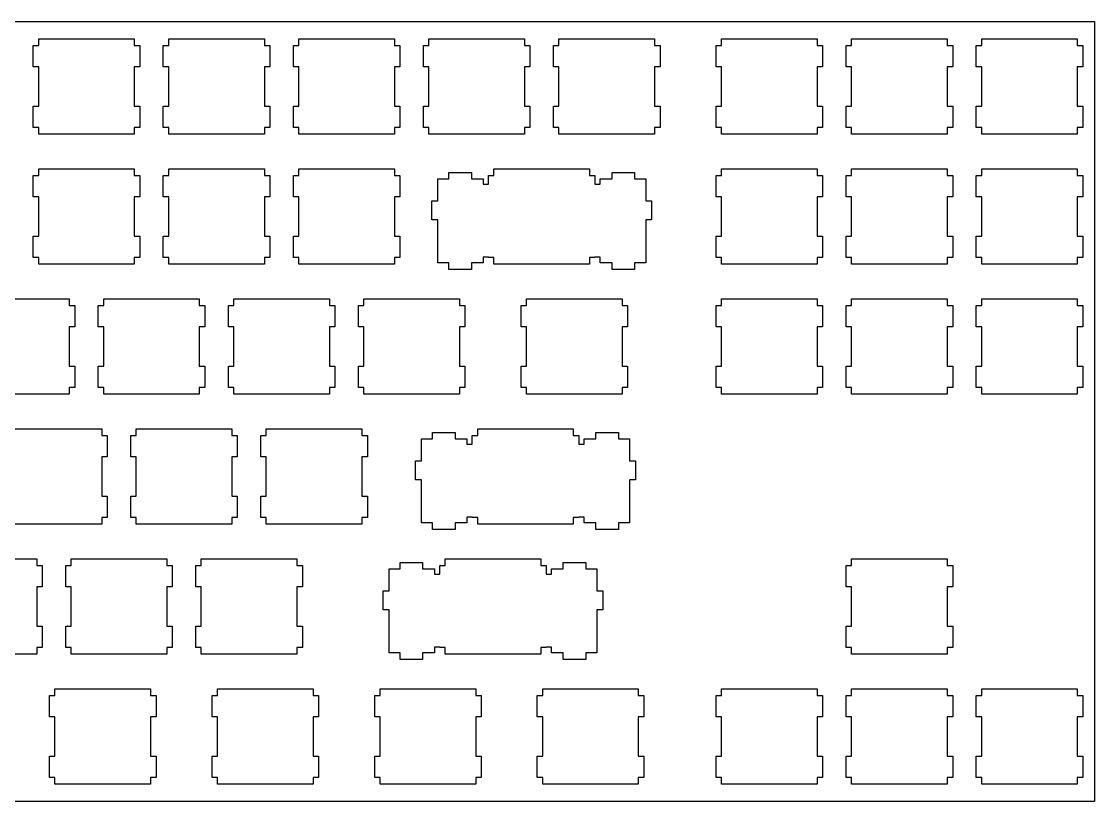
# Model space of a CAD drawing. Extents: x 0 to 348, y 0 to 114.
# Drawn here: x 190.6 to 347.8, y 0.1 to 114.4 of the extents above; entities that cross this region are included whole.
import ezdxf

# ---------------------------------------------------------------- set-up
doc = ezdxf.new("R2010")
doc.units = 0
doc.layers.get('0').update_dxf_attribs({"linetype": 'CONTINUOUS'})

msp = doc.modelspace()

# ---------------------------------------------------------------- linework, layer by layer
at = {"color": 0}
for p, q in [((0.09371, 114.406), (347.756, 114.406)), ((347.756, 114.406), (347.756, 0.10611)), ((193.118, 110.881), (193.118, 111.882)), ((193.118, 111.882), (207.119, 111.882)), ((207.119, 111.882), (207.119, 110.881)), ((212.168, 110.881), (212.168, 111.882)), ((212.168, 111.882), (226.169, 111.882)), ((226.169, 111.882), (226.169, 110.881)), ((231.218, 110.881), (231.218, 111.882)), ((231.218, 111.882), (245.219, 111.882)), ((245.219, 111.882), (245.219, 110.881)), ((250.268, 110.881), (250.268, 111.882)), ((250.268, 111.882), (264.269, 111.882)), ((264.269, 111.882), (264.269, 110.881)), ((269.318, 110.881), (269.318, 111.882)), ((269.318, 111.882), (283.319, 111.882)), ((283.319, 111.882), (283.319, 110.881)), ((293.132, 110.881), (293.132, 111.882)), ((293.132, 111.882), (307.132, 111.882)), ((307.132, 111.882), (307.132, 110.881)), ((312.182, 110.881), (312.182, 111.882)), ((312.182, 111.882), (326.182, 111.882)), ((326.182, 111.882), (326.182, 110.881)), ((331.232, 110.881), (331.232, 111.882)), ((331.232, 111.882), (345.232, 111.882)), ((345.232, 111.882), (345.232, 110.881)), ((192.319, 107.781), (192.319, 110.881)), ((192.319, 110.881), (193.118, 110.881)), ((207.119, 110.881), (207.918, 110.881)), ((207.918, 110.881), (207.918, 107.781)), ((211.369, 107.781), (211.369, 110.881)), ((211.369, 110.881), (212.168, 110.881)), ((226.169, 110.881), (226.968, 110.881)), ((226.968, 110.881), (226.968, 107.781)), ((230.419, 107.781), (230.419, 110.881)), ((230.419, 110.881), (231.218, 110.881)), ((245.219, 110.881), (246.018, 110.881)), ((246.018, 110.881), (246.018, 107.781)), ((249.469, 107.781), (249.469, 110.881)), ((249.469, 110.881), (250.268, 110.881)), ((264.269, 110.881), (265.068, 110.881)), ((265.068, 110.881), (265.068, 107.781)), ((268.519, 107.781), (268.519, 110.881)), ((268.519, 110.881), (269.318, 110.881)), ((283.319, 110.881), (284.118, 110.881)), ((284.118, 110.881), (284.118, 107.781)), ((292.331, 107.781), (292.331, 110.881)), ((292.331, 110.881), (293.132, 110.881)), ((307.132, 110.881), (307.932, 110.881)), ((307.932, 110.881), (307.932, 107.781)), ((311.381, 107.781), (311.381, 110.881)), ((311.381, 110.881), (312.182, 110.881)), ((326.182, 110.881), (326.982, 110.881)), ((326.982, 110.881), (326.982, 107.781)), ((330.431, 107.781), (330.431, 110.881)), ((330.431, 110.881), (331.232, 110.881)), ((345.232, 110.881), (346.032, 110.881)), ((346.032, 110.881), (346.032, 107.781)), ((193.118, 107.781), (192.319, 107.781)), ((193.118, 101.982), (193.118, 107.781)), ((207.918, 107.781), (207.119, 107.781)), ((207.119, 107.781), (207.119, 101.982)), ((212.168, 107.781), (211.369, 107.781)), ((212.168, 101.982), (212.168, 107.781)), ((226.968, 107.781), (226.169, 107.781)), ((226.169, 107.781), (226.169, 101.982)), ((231.218, 107.781), (230.419, 107.781)), ((231.218, 101.982), (231.218, 107.781)), ((246.018, 107.781), (245.219, 107.781)), ((245.219, 107.781), (245.219, 101.982)), ((250.268, 107.781), (249.469, 107.781)), ((250.268, 101.982), (250.268, 107.781)), ((265.068, 107.781), (264.269, 107.781)), ((264.269, 107.781), (264.269, 101.982)), ((269.318, 107.781), (268.519, 107.781)), ((269.318, 101.982), (269.318, 107.781)), ((284.118, 107.781), (283.319, 107.781)), ((283.319, 107.781), (283.319, 101.982)), ((293.132, 107.781), (292.331, 107.781)), ((293.132, 101.982), (293.132, 107.781)), ((307.932, 107.781), (307.132, 107.781)), ((307.132, 107.781), (307.132, 101.982)), ((312.182, 107.781), (311.381, 107.781)), ((312.182, 101.982), (312.182, 107.781)), ((326.982, 107.781), (326.182, 107.781)), ((326.182, 107.781), (326.182, 101.982)), ((331.232, 107.781), (330.431, 107.781)), ((331.232, 101.982), (331.232, 107.781)), ((346.032, 107.781), (345.232, 107.781)), ((345.232, 107.781), (345.232, 101.982)), ((192.319, 98.8811), (192.319, 101.982)), ((192.319, 101.982), (193.118, 101.982)), ((207.119, 101.982), (207.918, 101.982)), ((207.918, 101.982), (207.918, 98.8811)), ((211.369, 98.8811), (211.369, 101.982)), ((211.369, 101.982), (212.168, 101.982)), ((226.169, 101.982), (226.968, 101.982)), ((226.968, 101.982), (226.968, 98.8811)), ((230.419, 98.8811), (230.419, 101.982)), ((230.419, 101.982), (231.218, 101.982)), ((245.219, 101.982), (246.018, 101.982)), ((246.018, 101.982), (246.018, 98.8811)), ((249.469, 98.8811), (249.469, 101.982)), ((249.469, 101.982), (250.268, 101.982)), ((264.269, 101.982), (265.068, 101.982)), ((265.068, 101.982), (265.068, 98.8811)), ((268.519, 98.8811), (268.519, 101.982)), ((268.519, 101.982), (269.318, 101.982)), ((283.319, 101.982), (284.118, 101.982)), ((284.118, 101.982), (284.118, 98.8811)), ((292.331, 98.8811), (292.331, 101.982)), ((292.331, 101.982), (293.132, 101.982)), ((307.132, 101.982), (307.932, 101.982)), ((307.932, 101.982), (307.932, 98.8811)), ((311.381, 98.8811), (311.381, 101.982)), ((311.381, 101.982), (312.182, 101.982)), ((326.182, 101.982), (326.982, 101.982)), ((326.982, 101.982), (326.982, 98.8811)), ((330.431, 98.8811), (330.431, 101.982)), ((330.431, 101.982), (331.232, 101.982)), ((345.232, 101.982), (346.032, 101.982)), ((346.032, 101.982), (346.032, 98.8811)), ((193.118, 98.8811), (192.319, 98.8811)), ((193.118, 97.8807), (193.118, 98.8811)), ((207.119, 97.8807), (193.118, 97.8807)), ((207.119, 98.8811), (207.119, 97.8807)), ((207.918, 98.8811), (207.119, 98.8811)), ((212.168, 98.8811), (211.369, 98.8811)), ((212.168, 97.8807), (212.168, 98.8811)), ((226.169, 97.8807), (212.168, 97.8807)), ((226.169, 98.8811), (226.169, 97.8807)), ((226.968, 98.8811), (226.169, 98.8811)), ((231.218, 98.8811), (230.419, 98.8811)), ((231.218, 97.8807), (231.218, 98.8811)), ((245.219, 97.8807), (231.218, 97.8807)), ((245.219, 98.8811), (245.219, 97.8807)), ((246.018, 98.8811), (245.219, 98.8811)), ((250.268, 98.8811), (249.469, 98.8811)), ((250.268, 97.8807), (250.268, 98.8811)), ((264.269, 97.8807), (250.268, 97.8807)), ((264.269, 98.8811), (264.269, 97.8807)), ((265.068, 98.8811), (264.269, 98.8811)), ((269.318, 98.8811), (268.519, 98.8811)), ((269.318, 97.8807), (269.318, 98.8811)), ((283.319, 97.8807), (269.318, 97.8807)), ((283.319, 98.8811), (283.319, 97.8807)), ((284.118, 98.8811), (283.319, 98.8811)), ((293.132, 98.8811), (292.331, 98.8811)), ((293.132, 97.8807), (293.132, 98.8811)), ((307.132, 97.8807), (293.132, 97.8807)), ((307.132, 98.8811), (307.132, 97.8807)), ((307.932, 98.8811), (307.132, 98.8811)), ((312.182, 98.8811), (311.381, 98.8811)), ((312.182, 97.8807), (312.182, 98.8811)), ((326.182, 97.8807), (312.182, 97.8807)), ((326.182, 98.8811), (326.182, 97.8807)), ((326.982, 98.8811), (326.182, 98.8811)), ((331.232, 98.8811), (330.431, 98.8811)), ((331.232, 97.8807), (331.232, 98.8811)), ((345.232, 97.8807), (331.232, 97.8807)), ((345.232, 98.8811), (345.232, 97.8807)), ((346.032, 98.8811), (345.232, 98.8811)), ((193.118, 91.8312), (193.118, 92.8317)), ((193.118, 92.8317), (207.119, 92.8317)), ((207.119, 92.8317), (207.119, 91.8312)), ((212.168, 91.8312), (212.168, 92.8317)), ((212.168, 92.8317), (226.169, 92.8317)), ((226.169, 92.8317), (226.169, 91.8312)), ((231.218, 91.8312), (231.218, 92.8317)), ((231.218, 92.8317), (245.219, 92.8317)), ((245.219, 92.8317), (245.219, 91.8312)), ((259.793, 91.8312), (259.793, 92.8317)), ((259.793, 92.8317), (273.794, 92.8317)), ((273.794, 92.8317), (273.794, 91.8312)), ((293.132, 91.8312), (293.132, 92.8317)), ((293.132, 92.8317), (307.132, 92.8317)), ((307.132, 92.8317), (307.132, 91.8312)), ((312.182, 91.8312), (312.182, 92.8317)), ((312.182, 92.8317), (326.182, 92.8317)), ((326.182, 92.8317), (326.182, 91.8312)), ((331.232, 91.8312), (331.232, 92.8317)), ((331.232, 92.8317), (345.232, 92.8317)), ((345.232, 92.8317), (345.232, 91.8312)), ((192.319, 88.7307), (192.319, 91.8312)), ((192.319, 91.8312), (193.118, 91.8312)), ((207.119, 91.8312), (207.918, 91.8312)), ((207.918, 91.8312), (207.918, 88.7307)), ((211.369, 88.7307), (211.369, 91.8312)), ((211.369, 91.8312), (212.168, 91.8312)), ((226.169, 91.8312), (226.968, 91.8312)), ((226.968, 91.8312), (226.968, 88.7307)), ((230.419, 88.7307), (230.419, 91.8312)), ((230.419, 91.8312), (231.218, 91.8312)), ((245.219, 91.8312), (246.018, 91.8312)), ((246.018, 91.8312), (246.018, 88.7307)), ((251.569, 88.1309), (251.569, 91.3613)), ((251.569, 91.3613), (253.194, 91.3613)), ((253.194, 91.3613), (253.194, 92.2817)), ((253.194, 92.2817), (256.494, 92.2817)), ((256.494, 92.2817), (256.494, 91.3613)), ((256.494, 91.3613), (258.218, 91.3613)), ((258.218, 91.3613), (258.218, 90.5605)), ((258.994, 90.5605), (258.994, 91.8312)), ((258.994, 91.8312), (259.793, 91.8312)), ((273.794, 91.8312), (274.593, 91.8312)), ((274.593, 91.8312), (274.593, 90.5605)), ((275.369, 90.5605), (275.369, 91.3613)), ((275.369, 91.3613), (277.093, 91.3613)), ((277.093, 91.3613), (277.093, 92.2817)), ((277.093, 92.2817), (280.393, 92.2817)), ((280.393, 92.2817), (280.393, 91.3613)), ((280.393, 91.3613), (282.018, 91.3613)), ((282.018, 91.3613), (282.018, 88.1309)), ((292.331, 88.7307), (292.331, 91.8312)), ((292.331, 91.8312), (293.132, 91.8312)), ((307.132, 91.8312), (307.932, 91.8312)), ((307.932, 91.8312), (307.932, 88.7307)), ((311.381, 88.7307), (311.381, 91.8312)), ((311.381, 91.8312), (312.182, 91.8312)), ((326.182, 91.8312), (326.982, 91.8312)), ((326.982, 91.8312), (326.982, 88.7307)), ((330.431, 88.7307), (330.431, 91.8312)), ((330.431, 91.8312), (331.232, 91.8312)), ((345.232, 91.8312), (346.032, 91.8312)), ((346.032, 91.8312), (346.032, 88.7307)), ((258.218, 90.5605), (258.994, 90.5605)), ((274.593, 90.5605), (275.369, 90.5605)), ((193.118, 88.7307), (192.319, 88.7307)), ((193.118, 82.9317), (193.118, 88.7307)), ((207.918, 88.7307), (207.119, 88.7307)), ((207.119, 88.7307), (207.119, 82.9317)), ((212.168, 88.7307), (211.369, 88.7307)), ((212.168, 82.9317), (212.168, 88.7307)), ((226.968, 88.7307), (226.169, 88.7307)), ((226.169, 88.7307), (226.169, 82.9317)), ((231.218, 88.7307), (230.419, 88.7307)), ((231.218, 82.9317), (231.218, 88.7307)), ((246.018, 88.7307), (245.219, 88.7307)), ((245.219, 88.7307), (245.219, 82.9317)), ((250.694, 85.3309), (250.694, 88.1309)), ((250.694, 88.1309), (251.569, 88.1309)), ((282.018, 88.1309), (282.893, 88.1309)), ((282.893, 88.1309), (282.893, 85.3309)), ((293.132, 88.7307), (292.331, 88.7307)), ((293.132, 82.9317), (293.132, 88.7307)), ((307.932, 88.7307), (307.132, 88.7307)), ((307.132, 88.7307), (307.132, 82.9317)), ((312.182, 88.7307), (311.381, 88.7307)), ((312.182, 82.9317), (312.182, 88.7307)), ((326.982, 88.7307), (326.182, 88.7307)), ((326.182, 88.7307), (326.182, 82.9317)), ((331.232, 88.7307), (330.431, 88.7307)), ((331.232, 82.9317), (331.232, 88.7307)), ((346.032, 88.7307), (345.232, 88.7307)), ((345.232, 88.7307), (345.232, 82.9317)), ((251.569, 85.3309), (250.694, 85.3309)), ((251.569, 79.0607), (251.569, 85.3309)), ((282.018, 85.3309), (282.018, 79.0607)), ((282.893, 85.3309), (282.018, 85.3309)), ((192.319, 79.8311), (192.319, 82.9317)), ((192.319, 82.9317), (193.118, 82.9317)), ((207.119, 82.9317), (207.918, 82.9317)), ((207.918, 82.9317), (207.918, 79.8311)), ((211.369, 79.8311), (211.369, 82.9317)), ((211.369, 82.9317), (212.168, 82.9317)), ((226.169, 82.9317), (226.968, 82.9317)), ((226.968, 82.9317), (226.968, 79.8311)), ((230.419, 79.8311), (230.419, 82.9317)), ((230.419, 82.9317), (231.218, 82.9317)), ((245.219, 82.9317), (246.018, 82.9317)), ((246.018, 82.9317), (246.018, 79.8311)), ((292.331, 79.8311), (292.331, 82.9317)), ((292.331, 82.9317), (293.132, 82.9317)), ((307.132, 82.9317), (307.932, 82.9317)), ((307.932, 82.9317), (307.932, 79.8311)), ((311.381, 79.8311), (311.381, 82.9317)), ((311.381, 82.9317), (312.182, 82.9317)), ((326.182, 82.9317), (326.982, 82.9317)), ((326.982, 82.9317), (326.982, 79.8311)), ((330.431, 79.8311), (330.431, 82.9317)), ((330.431, 82.9317), (331.232, 82.9317)), ((345.232, 82.9317), (346.032, 82.9317)), ((346.032, 82.9317), (346.032, 79.8311)), ((193.118, 79.8311), (192.319, 79.8311)), ((193.118, 78.8307), (193.118, 79.8311)), ((207.119, 78.8307), (193.118, 78.8307)), ((207.119, 79.8311), (207.119, 78.8307)), ((207.918, 79.8311), (207.119, 79.8311)), ((212.168, 79.8311), (211.369, 79.8311)), ((212.168, 78.8307), (212.168, 79.8311)), ((226.169, 78.8307), (212.168, 78.8307)), ((226.169, 79.8311), (226.169, 78.8307)), ((226.968, 79.8311), (226.169, 79.8311)), ((231.218, 79.8311), (230.419, 79.8311)), ((231.218, 78.8307), (231.218, 79.8311)), ((245.219, 78.8307), (231.218, 78.8307)), ((245.219, 79.8311), (245.219, 78.8307)), ((246.018, 79.8311), (245.219, 79.8311)), ((253.194, 79.0607), (251.569, 79.0607)), ((253.194, 78.081), (253.194, 79.0607)), ((258.218, 79.0607), (256.494, 79.0607)), ((256.494, 79.0607), (256.494, 78.081)), ((258.994, 79.8615), (258.218, 79.8615)), ((258.218, 79.8615), (258.218, 79.0607)), ((258.994, 79.8311), (258.994, 79.8615)), ((259.793, 79.8311), (258.994, 79.8311)), ((259.793, 78.8307), (259.793, 79.8311)), ((273.794, 78.8307), (259.793, 78.8307)), ((274.593, 79.8311), (273.794, 79.8311)), ((273.794, 79.8311), (273.794, 78.8307)), ((275.369, 79.8615), (274.593, 79.8615)), ((274.593, 79.8615), (274.593, 79.8311)), ((275.369, 79.0607), (275.369, 79.8615)), ((277.093, 79.0607), (275.369, 79.0607)), ((277.093, 78.081), (277.093, 79.0607)), ((282.018, 79.0607), (280.393, 79.0607)), ((280.393, 79.0607), (280.393, 78.081)), ((293.132, 79.8311), (292.331, 79.8311)), ((293.132, 78.8307), (293.132, 79.8311)), ((307.132, 78.8307), (293.132, 78.8307)), ((307.132, 79.8311), (307.132, 78.8307)), ((307.932, 79.8311), (307.132, 79.8311)), ((312.182, 79.8311), (311.381, 79.8311)), ((312.182, 78.8307), (312.182, 79.8311)), ((326.182, 78.8307), (312.182, 78.8307)), ((326.182, 79.8311), (326.182, 78.8307)), ((326.982, 79.8311), (326.182, 79.8311)), ((331.232, 79.8311), (330.431, 79.8311)), ((331.232, 78.8307), (331.232, 79.8311)), ((345.232, 78.8307), (331.232, 78.8307)), ((345.232, 79.8311), (345.232, 78.8307)), ((346.032, 79.8311), (345.232, 79.8311)), ((256.494, 78.081), (253.194, 78.081)), ((280.393, 78.081), (277.093, 78.081)), ((183.593, 73.7817), (197.594, 73.7817)), ((197.594, 73.7817), (197.594, 72.7812)), ((197.594, 72.7812), (198.393, 72.7812)), ((198.393, 72.7812), (198.393, 69.6807)), ((201.844, 69.6807), (201.844, 72.7812)), ((201.844, 72.7812), (202.643, 72.7812)), ((202.643, 72.7812), (202.643, 73.7817)), ((202.643, 73.7817), (216.644, 73.7817)), ((216.644, 73.7817), (216.644, 72.7812)), ((216.644, 72.7812), (217.443, 72.7812)), ((217.443, 72.7812), (217.443, 69.6807)), ((220.894, 69.6807), (220.894, 72.7812)), ((220.894, 72.7812), (221.693, 72.7812)), ((221.693, 72.7812), (221.693, 73.7817)), ((221.693, 73.7817), (235.694, 73.7817)), ((235.694, 73.7817), (235.694, 72.7812)), ((235.694, 72.7812), (236.493, 72.7812)), ((236.493, 72.7812), (236.493, 69.6807)), ((239.944, 69.6807), (239.944, 72.7812)), ((239.944, 72.7812), (240.743, 72.7812)), ((240.743, 72.7812), (240.743, 73.7817)), ((240.743, 73.7817), (254.744, 73.7817)), ((254.744, 73.7817), (254.744, 72.7812)), ((254.744, 72.7812), (255.543, 72.7812)), ((255.543, 72.7812), (255.543, 69.6807)), ((263.756, 69.6807), (263.756, 72.7812)), ((263.756, 72.7812), (264.557, 72.7812)), ((264.557, 72.7812), (264.557, 73.7817)), ((264.557, 73.7817), (278.557, 73.7817)), ((278.557, 73.7817), (278.557, 72.7812)), ((278.557, 72.7812), (279.357, 72.7812)), ((279.357, 72.7812), (279.357, 69.6807)), ((292.331, 69.6807), (292.331, 72.7812)), ((292.331, 72.7812), (293.132, 72.7812)), ((293.132, 72.7812), (293.132, 73.7817)), ((293.132, 73.7817), (307.132, 73.7817)), ((307.132, 73.7817), (307.132, 72.7812)), ((307.132, 72.7812), (307.932, 72.7812)), ((307.932, 72.7812), (307.932, 69.6807)), ((311.381, 69.6807), (311.381, 72.7812)), ((311.381, 72.7812), (312.182, 72.7812)), ((312.182, 72.7812), (312.182, 73.7817)), ((312.182, 73.7817), (326.182, 73.7817)), ((326.182, 73.7817), (326.182, 72.7812)), ((326.182, 72.7812), (326.982, 72.7812)), ((326.982, 72.7812), (326.982, 69.6807)), ((330.431, 69.6807), (330.431, 72.7812)), ((330.431, 72.7812), (331.232, 72.7812)), ((331.232, 72.7812), (331.232, 73.7817)), ((331.232, 73.7817), (345.232, 73.7817)), ((345.232, 73.7817), (345.232, 72.7812)), ((345.232, 72.7812), (346.032, 72.7812)), ((346.032, 72.7812), (346.032, 69.6807)), ((198.393, 69.6807), (197.594, 69.6807)), ((197.594, 69.6807), (197.594, 63.8817)), ((202.643, 69.6807), (201.844, 69.6807)), ((202.643, 63.8817), (202.643, 69.6807)), ((217.443, 69.6807), (216.644, 69.6807)), ((216.644, 69.6807), (216.644, 63.8817)), ((221.693, 69.6807), (220.894, 69.6807)), ((221.693, 63.8817), (221.693, 69.6807)), ((236.493, 69.6807), (235.694, 69.6807)), ((235.694, 69.6807), (235.694, 63.8817)), ((240.743, 69.6807), (239.944, 69.6807)), ((240.743, 63.8817), (240.743, 69.6807)), ((255.543, 69.6807), (254.744, 69.6807)), ((254.744, 69.6807), (254.744, 63.8817)), ((264.557, 69.6807), (263.756, 69.6807)), ((264.557, 63.8817), (264.557, 69.6807)), ((279.357, 69.6807), (278.557, 69.6807)), ((278.557, 69.6807), (278.557, 63.8817)), ((293.132, 69.6807), (292.331, 69.6807)), ((293.132, 63.8817), (293.132, 69.6807)), ((307.932, 69.6807), (307.132, 69.6807)), ((307.132, 69.6807), (307.132, 63.8817)), ((312.182, 69.6807), (311.381, 69.6807)), ((312.182, 63.8817), (312.182, 69.6807)), ((326.982, 69.6807), (326.182, 69.6807)), ((326.182, 69.6807), (326.182, 63.8817)), ((331.232, 69.6807), (330.431, 69.6807)), ((331.232, 63.8817), (331.232, 69.6807)), ((346.032, 69.6807), (345.232, 69.6807)), ((345.232, 69.6807), (345.232, 63.8817)), ((197.594, 63.8817), (198.393, 63.8817)), ((198.393, 63.8817), (198.393, 60.7811)), ((201.844, 60.7811), (201.844, 63.8817)), ((201.844, 63.8817), (202.643, 63.8817)), ((216.644, 63.8817), (217.443, 63.8817)), ((217.443, 63.8817), (217.443, 60.7811)), ((220.894, 60.7811), (220.894, 63.8817)), ((220.894, 63.8817), (221.693, 63.8817)), ((235.694, 63.8817), (236.493, 63.8817)), ((236.493, 63.8817), (236.493, 60.7811)), ((239.944, 60.7811), (239.944, 63.8817)), ((239.944, 63.8817), (240.743, 63.8817)), ((254.744, 63.8817), (255.543, 63.8817)), ((255.543, 63.8817), (255.543, 60.7811)), ((263.756, 60.7811), (263.756, 63.8817)), ((263.756, 63.8817), (264.557, 63.8817)), ((278.557, 63.8817), (279.357, 63.8817)), ((279.357, 63.8817), (279.357, 60.7811)), ((292.331, 60.7811), (292.331, 63.8817)), ((292.331, 63.8817), (293.132, 63.8817)), ((307.132, 63.8817), (307.932, 63.8817)), ((307.932, 63.8817), (307.932, 60.7811)), ((311.381, 60.7811), (311.381, 63.8817)), ((311.381, 63.8817), (312.182, 63.8817)), ((326.182, 63.8817), (326.982, 63.8817)), ((326.982, 63.8817), (326.982, 60.7811)), ((330.431, 60.7811), (330.431, 63.8817)), ((330.431, 63.8817), (331.232, 63.8817)), ((345.232, 63.8817), (346.032, 63.8817)), ((346.032, 63.8817), (346.032, 60.7811)), ((197.594, 59.7807), (183.593, 59.7807)), ((197.594, 60.7811), (197.594, 59.7807)), ((198.393, 60.7811), (197.594, 60.7811)), ((202.643, 60.7811), (201.844, 60.7811)), ((202.643, 59.7807), (202.643, 60.7811)), ((216.644, 59.7807), (202.643, 59.7807)), ((216.644, 60.7811), (216.644, 59.7807)), ((217.443, 60.7811), (216.644, 60.7811)), ((221.693, 60.7811), (220.894, 60.7811)), ((221.693, 59.7807), (221.693, 60.7811)), ((235.694, 59.7807), (221.693, 59.7807)), ((235.694, 60.7811), (235.694, 59.7807)), ((236.493, 60.7811), (235.694, 60.7811)), ((240.743, 60.7811), (239.944, 60.7811)), ((240.743, 59.7807), (240.743, 60.7811)), ((254.744, 59.7807), (240.743, 59.7807)), ((254.744, 60.7811), (254.744, 59.7807)), ((255.543, 60.7811), (254.744, 60.7811)), ((264.557, 60.7811), (263.756, 60.7811)), ((264.557, 59.7807), (264.557, 60.7811)), ((278.557, 59.7807), (264.557, 59.7807)), ((278.557, 60.7811), (278.557, 59.7807)), ((279.357, 60.7811), (278.557, 60.7811)), ((293.132, 60.7811), (292.331, 60.7811)), ((293.132, 59.7807), (293.132, 60.7811)), ((307.132, 59.7807), (293.132, 59.7807)), ((307.132, 60.7811), (307.132, 59.7807)), ((307.932, 60.7811), (307.132, 60.7811)), ((312.182, 60.7811), (311.381, 60.7811)), ((312.182, 59.7807), (312.182, 60.7811)), ((326.182, 59.7807), (312.182, 59.7807)), ((326.182, 60.7811), (326.182, 59.7807)), ((326.982, 60.7811), (326.182, 60.7811)), ((331.232, 60.7811), (330.431, 60.7811)), ((331.232, 59.7807), (331.232, 60.7811)), ((345.232, 59.7807), (331.232, 59.7807)), ((345.232, 60.7811), (345.232, 59.7807)), ((346.032, 60.7811), (345.232, 60.7811)), ((188.357, 54.7317), (202.357, 54.7317)), ((202.357, 54.7317), (202.357, 53.7312)), ((202.357, 53.7312), (203.157, 53.7312)), ((203.157, 53.7312), (203.157, 50.6307)), ((206.606, 50.6307), (206.606, 53.7312)), ((206.606, 53.7312), (207.407, 53.7312)), ((207.407, 53.7312), (207.407, 54.7317)), ((207.407, 54.7317), (221.407, 54.7317)), ((221.407, 54.7317), (221.407, 53.7312)), ((221.407, 53.7312), (222.207, 53.7312)), ((222.207, 53.7312), (222.207, 50.6307)), ((225.656, 50.6307), (225.656, 53.7312)), ((225.656, 53.7312), (226.457, 53.7312)), ((226.457, 53.7312), (226.457, 54.7317)), ((226.457, 54.7317), (240.457, 54.7317)), ((240.457, 54.7317), (240.457, 53.7312)), ((240.457, 53.7312), (241.257, 53.7312)), ((241.257, 53.7312), (241.257, 50.6307)), ((250.813, 53.2613), (250.813, 54.1817)), ((250.813, 54.1817), (254.113, 54.1817)), ((254.113, 54.1817), (254.113, 53.2613)), ((256.613, 52.4605), (256.613, 53.7312)), ((256.613, 53.7312), (257.413, 53.7312)), ((257.413, 53.7312), (257.413, 54.7317)), ((257.413, 54.7317), (271.413, 54.7317)), ((271.413, 54.7317), (271.413, 53.7312)), ((271.413, 53.7312), (272.212, 53.7312)), ((272.212, 53.7312), (272.212, 52.4605)), ((274.713, 53.2613), (274.713, 54.1817)), ((274.713, 54.1817), (278.012, 54.1817)), ((278.012, 54.1817), (278.012, 53.2613)), ((249.188, 50.0309), (249.188, 53.2613)), ((249.188, 53.2613), (250.813, 53.2613)), ((254.113, 53.2613), (255.838, 53.2613)), ((255.838, 53.2613), (255.838, 52.4605)), ((255.838, 52.4605), (256.613, 52.4605)), ((272.212, 52.4605), (272.988, 52.4605)), ((272.988, 52.4605), (272.988, 53.2613)), ((272.988, 53.2613), (274.713, 53.2613)), ((278.012, 53.2613), (279.638, 53.2613)), ((279.638, 53.2613), (279.638, 50.0309)), ((203.157, 50.6307), (202.357, 50.6307)), ((202.357, 50.6307), (202.357, 44.8317)), ((207.407, 50.6307), (206.606, 50.6307)), ((207.407, 44.8317), (207.407, 50.6307)), ((222.207, 50.6307), (221.407, 50.6307)), ((221.407, 50.6307), (221.407, 44.8317)), ((226.457, 50.6307), (225.656, 50.6307)), ((226.457, 44.8317), (226.457, 50.6307)), ((241.257, 50.6307), (240.457, 50.6307)), ((240.457, 50.6307), (240.457, 44.8317)), ((248.313, 47.2309), (248.313, 50.0309)), ((248.313, 50.0309), (249.188, 50.0309)), ((279.638, 50.0309), (280.512, 50.0309)), ((280.512, 50.0309), (280.512, 47.2309)), ((249.188, 47.2309), (248.313, 47.2309)), ((249.188, 40.9607), (249.188, 47.2309)), ((279.638, 47.2309), (279.638, 40.9607)), ((280.512, 47.2309), (279.638, 47.2309)), ((202.357, 44.8317), (203.157, 44.8317)), ((203.157, 44.8317), (203.157, 41.7311)), ((206.606, 41.7311), (206.606, 44.8317)), ((206.606, 44.8317), (207.407, 44.8317)), ((221.407, 44.8317), (222.207, 44.8317)), ((222.207, 44.8317), (222.207, 41.7311)), ((225.656, 41.7311), (225.656, 44.8317)), ((225.656, 44.8317), (226.457, 44.8317)), ((240.457, 44.8317), (241.257, 44.8317)), ((241.257, 44.8317), (241.257, 41.7311)), ((202.357, 41.7311), (202.357, 40.7307)), ((203.157, 41.7311), (202.357, 41.7311)), ((207.407, 41.7311), (206.606, 41.7311)), ((207.407, 40.7307), (207.407, 41.7311)), ((221.407, 41.7311), (221.407, 40.7307)), ((222.207, 41.7311), (221.407, 41.7311)), ((226.457, 41.7311), (225.656, 41.7311)), ((226.457, 40.7307), (226.457, 41.7311)), ((240.457, 41.7311), (240.457, 40.7307)), ((241.257, 41.7311), (240.457, 41.7311)), ((250.813, 40.9607), (249.188, 40.9607)), ((250.813, 39.981), (250.813, 40.9607)), ((255.838, 40.9607), (254.113, 40.9607)), ((254.113, 40.9607), (254.113, 39.981)), ((256.613, 41.7615), (255.838, 41.7615)), ((255.838, 41.7615), (255.838, 40.9607)), ((256.613, 41.7311), (256.613, 41.7615)), ((257.413, 41.7311), (256.613, 41.7311)), ((257.413, 40.7307), (257.413, 41.7311)), ((272.212, 41.7311), (271.413, 41.7311)), ((271.413, 41.7311), (271.413, 40.7307)), ((272.988, 41.7615), (272.212, 41.7615)), ((272.212, 41.7615), (272.212, 41.7311)), ((272.988, 40.9607), (272.988, 41.7615)), ((274.713, 40.9607), (272.988, 40.9607)), ((274.713, 39.981), (274.713, 40.9607)), ((279.638, 40.9607), (278.012, 40.9607)), ((278.012, 40.9607), (278.012, 39.981)), ((202.357, 40.7307), (188.357, 40.7307)), ((221.407, 40.7307), (207.407, 40.7307)), ((240.457, 40.7307), (226.457, 40.7307)), ((254.113, 39.981), (250.813, 39.981)), ((271.413, 40.7307), (257.413, 40.7307)), ((278.012, 39.981), (274.713, 39.981)), ((178.832, 35.6817), (192.832, 35.6817)), ((192.832, 35.6817), (192.832, 34.6811)), ((192.832, 34.6811), (193.632, 34.6811)), ((193.632, 34.6811), (193.632, 31.5805)), ((197.081, 31.5805), (197.081, 34.6811)), ((197.081, 34.6811), (197.882, 34.6811)), ((197.882, 34.6811), (197.882, 35.6817)), ((197.882, 35.6817), (211.882, 35.6817)), ((211.882, 35.6817), (211.882, 34.6811)), ((211.882, 34.6811), (212.682, 34.6811)), ((212.682, 34.6811), (212.682, 31.5805)), ((216.131, 31.5805), (216.131, 34.6811)), ((216.131, 34.6811), (216.932, 34.6811)), ((216.932, 34.6811), (216.932, 35.6817)), ((216.932, 35.6817), (230.932, 35.6817)), ((230.932, 35.6817), (230.932, 34.6811)), ((230.932, 34.6811), (231.732, 34.6811)), ((231.732, 34.6811), (231.732, 31.5805)), ((246.05, 34.2112), (246.05, 35.1317)), ((246.05, 35.1317), (249.349, 35.1317)), ((249.349, 35.1317), (249.349, 34.2112)), ((251.85, 33.4105), (251.85, 34.6811)), ((251.85, 34.6811), (252.65, 34.6811)), ((252.65, 34.6811), (252.65, 35.6817)), ((252.65, 35.6817), (266.65, 35.6817)), ((266.65, 35.6817), (266.65, 34.6811)), ((266.65, 34.6811), (267.45, 34.6811)), ((267.45, 34.6811), (267.45, 33.4105)), ((269.949, 34.2112), (269.949, 35.1317)), ((269.949, 35.1317), (273.25, 35.1317)), ((273.25, 35.1317), (273.25, 34.2112)), ((311.381, 31.5805), (311.381, 34.6811)), ((311.381, 34.6811), (312.182, 34.6811)), ((312.182, 34.6811), (312.182, 35.6817)), ((312.182, 35.6817), (326.182, 35.6817)), ((326.182, 35.6817), (326.182, 34.6811)), ((326.182, 34.6811), (326.982, 34.6811)), ((326.982, 34.6811), (326.982, 31.5805)), ((244.425, 30.981), (244.425, 34.2112)), ((244.425, 34.2112), (246.05, 34.2112)), ((249.349, 34.2112), (251.074, 34.2112)), ((251.074, 34.2112), (251.074, 33.4105)), ((251.074, 33.4105), (251.85, 33.4105)), ((267.45, 33.4105), (268.224, 33.4105)), ((268.224, 33.4105), (268.224, 34.2112)), ((268.224, 34.2112), (269.949, 34.2112)), ((273.25, 34.2112), (274.875, 34.2112)), ((274.875, 34.2112), (274.875, 30.981)), ((193.632, 31.5805), (192.832, 31.5805)), ((192.832, 31.5805), (192.832, 25.7817)), ((197.882, 31.5805), (197.081, 31.5805)), ((197.882, 25.7817), (197.882, 31.5805)), ((212.682, 31.5805), (211.882, 31.5805)), ((211.882, 31.5805), (211.882, 25.7817)), ((216.932, 31.5805), (216.131, 31.5805)), ((216.932, 25.7817), (216.932, 31.5805)), ((231.732, 31.5805), (230.932, 31.5805)), ((230.932, 31.5805), (230.932, 25.7817)), ((312.182, 31.5805), (311.381, 31.5805)), ((312.182, 25.7817), (312.182, 31.5805)), ((326.982, 31.5805), (326.182, 31.5805)), ((326.182, 31.5805), (326.182, 25.7817)), ((243.55, 28.1809), (243.55, 30.981)), ((243.55, 30.981), (244.425, 30.981)), ((274.875, 30.981), (275.749, 30.981)), ((275.749, 30.981), (275.749, 28.1809)), ((244.425, 28.1809), (243.55, 28.1809)), ((244.425, 21.9108), (244.425, 28.1809)), ((274.875, 28.1809), (274.875, 21.9108)), ((275.749, 28.1809), (274.875, 28.1809)), ((192.832, 25.7817), (193.632, 25.7817)), ((193.632, 25.7817), (193.632, 22.6811)), ((197.081, 22.6811), (197.081, 25.7817)), ((197.081, 25.7817), (197.882, 25.7817)), ((211.882, 25.7817), (212.682, 25.7817)), ((212.682, 25.7817), (212.682, 22.6811)), ((216.131, 22.6811), (216.131, 25.7817)), ((216.131, 25.7817), (216.932, 25.7817)), ((230.932, 25.7817), (231.732, 25.7817)), ((231.732, 25.7817), (231.732, 22.6811)), ((311.381, 22.6811), (311.381, 25.7817)), ((311.381, 25.7817), (312.182, 25.7817)), ((326.182, 25.7817), (326.982, 25.7817)), ((326.982, 25.7817), (326.982, 22.6811)), ((192.832, 22.6811), (192.832, 21.6807)), ((193.632, 22.6811), (192.832, 22.6811)), ((197.882, 22.6811), (197.081, 22.6811)), ((197.882, 21.6807), (197.882, 22.6811)), ((211.882, 22.6811), (211.882, 21.6807)), ((212.682, 22.6811), (211.882, 22.6811)), ((216.932, 22.6811), (216.131, 22.6811)), ((216.932, 21.6807), (216.932, 22.6811)), ((230.932, 22.6811), (230.932, 21.6807)), ((231.732, 22.6811), (230.932, 22.6811)), ((251.85, 22.7114), (251.074, 22.7114)), ((251.074, 22.7114), (251.074, 21.9108)), ((251.85, 22.6811), (251.85, 22.7114)), ((252.65, 22.6811), (251.85, 22.6811)), ((252.65, 21.6807), (252.65, 22.6811)), ((267.45, 22.6811), (266.65, 22.6811)), ((266.65, 22.6811), (266.65, 21.6807)), ((268.224, 22.7114), (267.45, 22.7114)), ((267.45, 22.7114), (267.45, 22.6811)), ((268.224, 21.9108), (268.224, 22.7114)), ((312.182, 22.6811), (311.381, 22.6811)), ((312.182, 21.6807), (312.182, 22.6811)), ((326.182, 22.6811), (326.182, 21.6807)), ((326.982, 22.6811), (326.182, 22.6811)), ((192.832, 21.6807), (178.832, 21.6807)), ((211.882, 21.6807), (197.882, 21.6807)), ((230.932, 21.6807), (216.932, 21.6807)), ((246.05, 21.9108), (244.425, 21.9108)), ((246.05, 20.931), (246.05, 21.9108)), ((249.349, 20.931), (246.05, 20.931)), ((251.074, 21.9108), (249.349, 21.9108)), ((249.349, 21.9108), (249.349, 20.931)), ((266.65, 21.6807), (252.65, 21.6807)), ((269.949, 21.9108), (268.224, 21.9108)), ((269.949, 20.931), (269.949, 21.9108)), ((273.25, 20.931), (269.949, 20.931)), ((274.875, 21.9108), (273.25, 21.9108)), ((273.25, 21.9108), (273.25, 20.931)), ((326.182, 21.6807), (312.182, 21.6807)), ((195.5, 15.6311), (195.5, 16.6315)), ((195.5, 16.6315), (209.5, 16.6315)), ((209.5, 16.6315), (209.5, 15.6311)), ((219.313, 15.6311), (219.313, 16.6315)), ((219.313, 16.6315), (233.313, 16.6315)), ((233.313, 16.6315), (233.313, 15.6311)), ((243.125, 15.6311), (243.125, 16.6315)), ((243.125, 16.6315), (257.125, 16.6315)), ((257.125, 16.6315), (257.125, 15.6311)), ((266.938, 15.6311), (266.938, 16.6315)), ((266.938, 16.6315), (280.938, 16.6315)), ((280.938, 16.6315), (280.938, 15.6311)), ((293.132, 15.6311), (293.132, 16.6315)), ((293.132, 16.6315), (307.132, 16.6315)), ((307.132, 16.6315), (307.132, 15.6311)), ((312.182, 15.6311), (312.182, 16.6315)), ((312.182, 16.6315), (326.182, 16.6315)), ((326.182, 16.6315), (326.182, 15.6311)), ((331.232, 15.6311), (331.232, 16.6315)), ((331.232, 16.6315), (345.232, 16.6315)), ((345.232, 16.6315), (345.232, 15.6311)), ((194.7, 12.5305), (194.7, 15.6311)), ((194.7, 15.6311), (195.5, 15.6311)), ((209.5, 15.6311), (210.3, 15.6311)), ((210.3, 15.6311), (210.3, 12.5305)), ((218.513, 12.5305), (218.513, 15.6311)), ((218.513, 15.6311), (219.313, 15.6311)), ((233.313, 15.6311), (234.112, 15.6311)), ((234.112, 15.6311), (234.112, 12.5305)), ((242.325, 12.5305), (242.325, 15.6311)), ((242.325, 15.6311), (243.125, 15.6311)), ((257.125, 15.6311), (257.925, 15.6311)), ((257.925, 15.6311), (257.925, 12.5305)), ((266.138, 12.5305), (266.138, 15.6311)), ((266.138, 15.6311), (266.938, 15.6311)), ((280.938, 15.6311), (281.737, 15.6311)), ((281.737, 15.6311), (281.737, 12.5305)), ((292.331, 12.5305), (292.331, 15.6311)), ((292.331, 15.6311), (293.132, 15.6311)), ((307.132, 15.6311), (307.932, 15.6311)), ((307.932, 15.6311), (307.932, 12.5305)), ((311.381, 12.5305), (311.381, 15.6311)), ((311.381, 15.6311), (312.182, 15.6311)), ((326.182, 15.6311), (326.982, 15.6311)), ((326.982, 15.6311), (326.982, 12.5305)), ((330.431, 12.5305), (330.431, 15.6311)), ((330.431, 15.6311), (331.232, 15.6311)), ((345.232, 15.6311), (346.032, 15.6311)), ((346.032, 15.6311), (346.032, 12.5305)), ((195.5, 12.5305), (194.7, 12.5305)), ((195.5, 6.73171), (195.5, 12.5305)), ((210.3, 12.5305), (209.5, 12.5305)), ((209.5, 12.5305), (209.5, 6.73171)), ((219.313, 12.5305), (218.513, 12.5305)), ((219.313, 6.73171), (219.313, 12.5305)), ((234.112, 12.5305), (233.313, 12.5305)), ((233.313, 12.5305), (233.313, 6.73171)), ((243.125, 12.5305), (242.325, 12.5305)), ((243.125, 6.73171), (243.125, 12.5305)), ((257.925, 12.5305), (257.125, 12.5305)), ((257.125, 12.5305), (257.125, 6.73171)), ((266.938, 12.5305), (266.138, 12.5305)), ((266.938, 6.73171), (266.938, 12.5305)), ((281.737, 12.5305), (280.938, 12.5305)), ((280.938, 12.5305), (280.938, 6.73171)), ((293.132, 12.5305), (292.331, 12.5305)), ((293.132, 6.73171), (293.132, 12.5305)), ((307.932, 12.5305), (307.132, 12.5305)), ((307.132, 12.5305), (307.132, 6.73171)), ((312.182, 12.5305), (311.381, 12.5305)), ((312.182, 6.73171), (312.182, 12.5305)), ((326.982, 12.5305), (326.182, 12.5305)), ((326.182, 12.5305), (326.182, 6.73171)), ((331.232, 12.5305), (330.431, 12.5305)), ((331.232, 6.73171), (331.232, 12.5305)), ((346.032, 12.5305), (345.232, 12.5305)), ((345.232, 12.5305), (345.232, 6.73171)), ((194.7, 3.63114), (194.7, 6.73171)), ((194.7, 6.73171), (195.5, 6.73171)), ((209.5, 6.73171), (210.3, 6.73171)), ((210.3, 6.73171), (210.3, 3.63114)), ((218.513, 3.63114), (218.513, 6.73171)), ((218.513, 6.73171), (219.313, 6.73171)), ((233.313, 6.73171), (234.112, 6.73171)), ((234.112, 6.73171), (234.112, 3.63114)), ((242.325, 3.63114), (242.325, 6.73171)), ((242.325, 6.73171), (243.125, 6.73171)), ((257.125, 6.73171), (257.925, 6.73171)), ((257.925, 6.73171), (257.925, 3.63114)), ((266.138, 3.63114), (266.138, 6.73171)), ((266.138, 6.73171), (266.938, 6.73171)), ((280.938, 6.73171), (281.737, 6.73171)), ((281.737, 6.73171), (281.737, 3.63114)), ((292.331, 3.63114), (292.331, 6.73171)), ((292.331, 6.73171), (293.132, 6.73171)), ((307.132, 6.73171), (307.932, 6.73171)), ((307.932, 6.73171), (307.932, 3.63114)), ((311.381, 3.63114), (311.381, 6.73171)), ((311.381, 6.73171), (312.182, 6.73171)), ((326.182, 6.73171), (326.982, 6.73171)), ((326.982, 6.73171), (326.982, 3.63114)), ((330.431, 3.63114), (330.431, 6.73171)), ((330.431, 6.73171), (331.232, 6.73171)), ((345.232, 6.73171), (346.032, 6.73171)), ((346.032, 6.73171), (346.032, 3.63114)), ((195.5, 3.63114), (194.7, 3.63114)), ((195.5, 2.63067), (195.5, 3.63114)), ((209.5, 3.63114), (209.5, 2.63067)), ((210.3, 3.63114), (209.5, 3.63114)), ((219.313, 3.63114), (218.513, 3.63114)), ((219.313, 2.63067), (219.313, 3.63114)), ((233.313, 3.63114), (233.313, 2.63067)), ((234.112, 3.63114), (233.313, 3.63114)), ((243.125, 3.63114), (242.325, 3.63114)), ((243.125, 2.63067), (243.125, 3.63114)), ((257.125, 3.63114), (257.125, 2.63067)), ((257.925, 3.63114), (257.125, 3.63114)), ((266.938, 3.63114), (266.138, 3.63114)), ((266.938, 2.63067), (266.938, 3.63114)), ((280.938, 3.63114), (280.938, 2.63067)), ((281.737, 3.63114), (280.938, 3.63114)), ((293.132, 3.63114), (292.331, 3.63114)), ((293.132, 2.63067), (293.132, 3.63114)), ((307.132, 3.63114), (307.132, 2.63067)), ((307.932, 3.63114), (307.132, 3.63114)), ((312.182, 3.63114), (311.381, 3.63114)), ((312.182, 2.63067), (312.182, 3.63114)), ((326.182, 3.63114), (326.182, 2.63067)), ((326.982, 3.63114), (326.182, 3.63114)), ((331.232, 3.63114), (330.431, 3.63114)), ((331.232, 2.63067), (331.232, 3.63114)), ((345.232, 3.63114), (345.232, 2.63067)), ((346.032, 3.63114), (345.232, 3.63114)), ((209.5, 2.63067), (195.5, 2.63067)), ((233.313, 2.63067), (219.313, 2.63067)), ((257.125, 2.63067), (243.125, 2.63067)), ((280.938, 2.63067), (266.938, 2.63067)), ((307.132, 2.63067), (293.132, 2.63067)), ((326.182, 2.63067), (312.182, 2.63067)), ((345.232, 2.63067), (331.232, 2.63067)), ((347.756, 0.10611), (0.09371, 0.10611))]:
    msp.add_line(p, q, dxfattribs=at)

doc.saveas('drawing.dxf')
